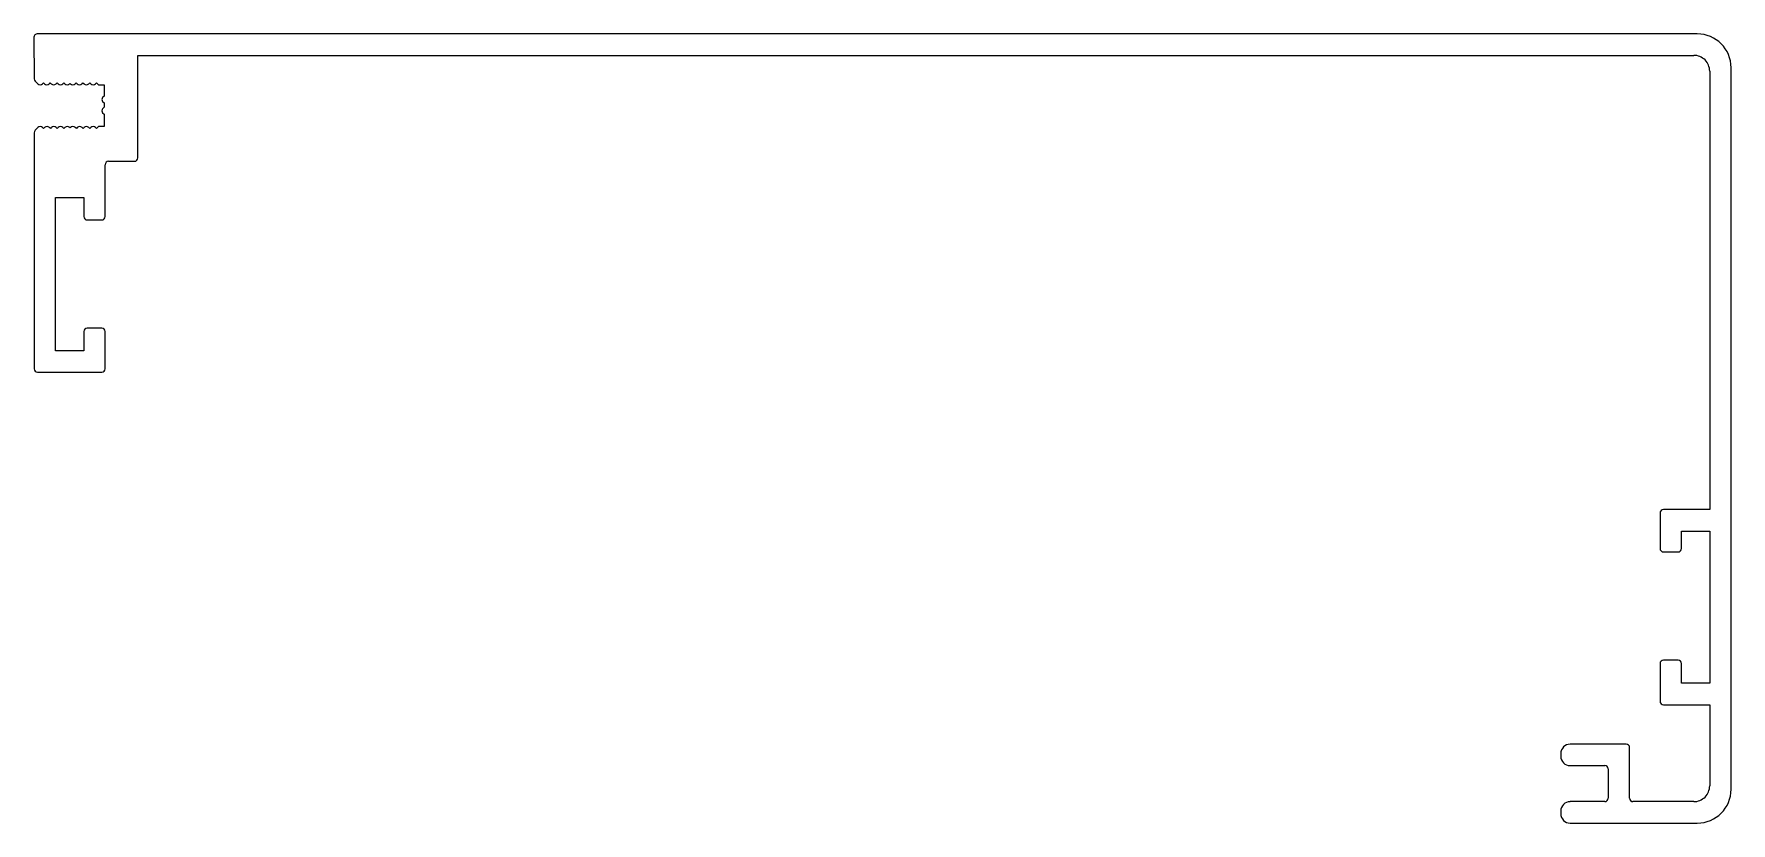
# Model space of a CAD drawing. Extents: x 724 to 875, y 591 to 661.
import ezdxf

# ---------------------------------------------------------------- set-up
doc = ezdxf.new("R2010")
doc.units = 0
doc.layers.get('0').update_dxf_attribs({"linetype": 'CONTINUOUS'})

msp = doc.modelspace()

# ---------------------------------------------------------------- linework, layer by layer
for p, q in [((724.03, 660.24), (724.05, 656.56)), ((871.55, 660.54), (724.33, 660.54)), ((733.25, 658.64), (871.25, 658.64)), ((733.25, 649.54), (733.25, 658.64)), ((724.13, 656.35), (724.37, 656.11)), ((872.65, 657.24), (872.65, 618.34)), ((874.55, 593.54), (874.55, 657.54)), ((724.8, 656.11), (724.88, 656.2)), ((724.88, 656.2), (724.97, 656.11)), ((725.4, 656.11), (725.48, 656.2)), ((725.48, 656.2), (725.57, 656.11)), ((726, 656.11), (726.08, 656.2)), ((726.08, 656.2), (726.17, 656.11)), ((726.6, 656.11), (726.68, 656.2)), ((726.68, 656.2), (726.77, 656.11)), ((727.2, 656.11), (727.23, 656.15)), ((727.23, 656.15), (727.27, 656.11)), ((727.7, 656.11), (727.78, 656.2)), ((727.78, 656.2), (727.87, 656.11)), ((728.3, 656.11), (728.38, 656.2)), ((728.38, 656.2), (728.47, 656.11)), ((728.9, 656.11), (728.98, 656.2)), ((728.98, 656.2), (729.07, 656.11)), ((729.5, 656.11), (729.58, 656.2)), ((729.58, 656.2), (729.76, 656.02)), ((729.76, 656.02), (730.25, 656.02)), ((730.25, 655.03), (730.12, 654.91)), ((730.25, 656.02), (730.25, 655.03)), ((730.12, 654.55), (730.25, 654.43)), ((730.25, 654.03), (730.12, 653.91)), ((730.12, 653.55), (730.25, 653.43)), ((730.25, 654.43), (730.25, 654.03)), ((730.25, 653.43), (730.25, 652.32)), ((724.05, 651.78), (724.05, 630.84)), ((724.37, 652.23), (724.14, 651.99)), ((724.89, 652.14), (724.8, 652.23)), ((724.97, 652.23), (724.89, 652.14)), ((725.49, 652.14), (725.4, 652.23)), ((725.57, 652.23), (725.49, 652.14)), ((726.09, 652.14), (726, 652.23)), ((726.17, 652.23), (726.09, 652.14)), ((726.69, 652.14), (726.6, 652.23)), ((726.77, 652.23), (726.69, 652.14)), ((727.24, 652.19), (727.2, 652.23)), ((727.27, 652.23), (727.24, 652.19)), ((727.79, 652.14), (727.7, 652.23)), ((727.87, 652.23), (727.79, 652.14)), ((728.39, 652.14), (728.3, 652.23)), ((728.47, 652.23), (728.39, 652.14)), ((728.98, 652.14), (728.9, 652.23)), ((729.07, 652.23), (728.98, 652.14)), ((729.58, 652.14), (729.5, 652.23)), ((729.76, 652.32), (729.58, 652.14)), ((730.25, 652.32), (729.76, 652.32)), ((730.35, 646.04), (730.35, 648.94)), ((730.65, 649.24), (732.95, 649.24)), ((725.95, 646.04), (728.45, 646.04)), ((725.95, 632.44), (725.95, 646.04)), ((728.45, 646.04), (728.45, 644.34)), ((730.35, 644.34), (730.35, 646.04)), ((728.75, 644.04), (730.05, 644.04)), ((728.45, 634.14), (728.45, 632.44)), ((730.05, 634.44), (728.75, 634.44)), ((730.35, 630.84), (730.35, 634.14)), ((728.45, 632.44), (725.95, 632.44)), ((724.35, 630.54), (730.05, 630.54)), ((868.25, 618.04), (868.25, 614.89)), ((872.65, 618.34), (868.55, 618.34)), ((870.15, 616.44), (872.65, 616.44)), ((870.15, 614.89), (870.15, 616.44)), ((872.65, 616.44), (872.65, 602.94)), ((868.55, 614.59), (869.85, 614.59)), ((868.25, 604.69), (868.25, 601.34)), ((869.85, 604.99), (868.55, 604.99)), ((870.15, 602.94), (870.15, 604.69)), ((872.65, 602.94), (870.15, 602.94)), ((868.55, 601.04), (872.65, 601.04)), ((872.65, 601.04), (872.65, 593.84)), ((859.45, 596.71), (859.45, 596.46)), ((865.25, 597.54), (860.27, 597.54)), ((865.55, 592.74), (865.55, 597.24)), ((860.27, 595.64), (863.35, 595.64)), ((863.65, 595.34), (863.65, 592.74)), ((859.45, 591.61), (859.45, 591.36)), ((863.35, 592.44), (860.27, 592.44)), ((871.25, 592.44), (865.85, 592.44)), ((860.27, 590.54), (871.55, 590.54))]:
    msp.add_line(p, q)
for centre, radius, start, end in [((724.33, 660.24), 0.3, 90, 180.2413), ((871.55, 657.54), 3, 0, 90), ((871.25, 657.24), 1.4, 360, 90.001), ((724.35, 656.56), 0.303, 180.2398, 225.0009), ((724.58, 656.32), 0.3, 225, 315), ((725.18, 656.32), 0.3, 225, 315), ((725.78, 656.32), 0.3, 224.999, 315.0009), ((726.38, 656.32), 0.3, 225, 315), ((726.98, 656.32), 0.3, 225, 315), ((727.48, 656.32), 0.3, 225, 315), ((728.08, 656.32), 0.3, 225, 315), ((728.68, 656.32), 0.3, 225, 315), ((729.28, 656.32), 0.3, 224.9991, 315.001), ((730.3, 654.73), 0.25, 135, 225), ((730.3, 653.73), 0.25, 135, 225), ((724.35, 651.78), 0.303, 135, 180), ((724.59, 652.02), 0.3, 45, 135), ((725.19, 652.02), 0.3, 45, 135), ((725.79, 652.02), 0.3, 45, 135), ((726.39, 652.02), 0.3, 45, 135), ((726.99, 652.02), 0.3, 44.999, 135.0009), ((727.49, 652.02), 0.3, 44.999, 135.0009), ((728.09, 652.02), 0.3, 45, 135), ((728.68, 652.02), 0.3, 45, 135), ((729.28, 652.02), 0.3, 44.999, 135.0009), ((730.65, 648.94), 0.3, 90, 180), ((732.95, 649.54), 0.3, 270, 0), ((728.75, 644.34), 0.3, 180, 270), ((730.05, 644.34), 0.3, 270, 0), ((728.75, 634.14), 0.3, 90, 179.9977), ((730.05, 634.14), 0.3, 0.0023, 90), ((724.35, 630.84), 0.3, 180, 270), ((730.05, 630.84), 0.3, 270, 0), ((868.55, 618.04), 0.3, 89.9964, 180), ((868.55, 614.89), 0.3, 180, 270.0036), ((869.85, 614.89), 0.3, 269.9964, 0), ((868.55, 604.69), 0.3, 89.9964, 180), ((869.85, 604.69), 0.3, 360, 90.0036), ((868.55, 601.34), 0.3, 180, 270.0036), ((860.27, 596.71), 0.825, 89.9991, 180), ((860.27, 596.46), 0.825, 180, 270.0009), ((865.25, 597.24), 0.3, 360, 89.9977), ((863.35, 595.34), 0.3, 360, 90.0036), ((871.25, 593.84), 1.4, 269.999, 0), ((871.55, 593.54), 3, 270, 360), ((860.27, 591.61), 0.825, 89.9991, 180), ((863.35, 592.74), 0.3, 269.9964, 0), ((865.85, 592.74), 0.3, 180, 270.0036), ((860.27, 591.36), 0.825, 180, 270.0009)]:
    msp.add_arc(centre, radius, start, end)

doc.saveas('drawing.dxf')
